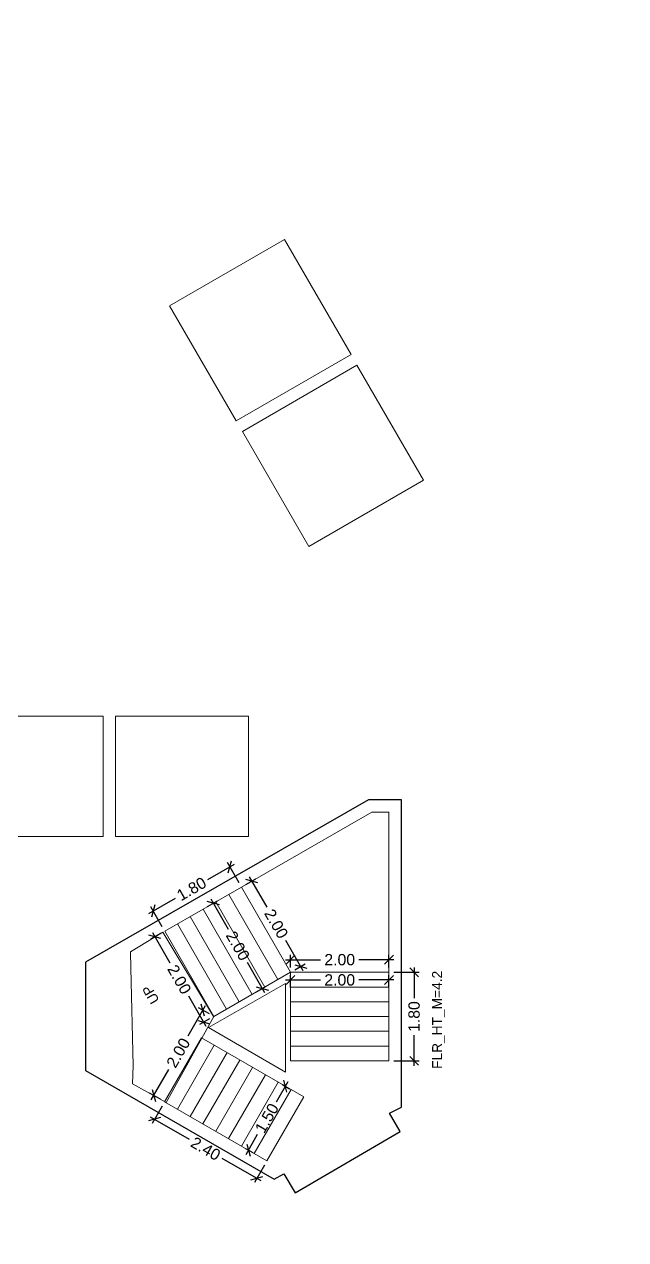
# Model space of a CAD drawing. Header units: metres. Extents: x 256329 to 886268, y -249371 to 355.
# Drawn here: x 284979.42 to 284991.64, y -630.33 to -605.62 of the extents above; entities that cross this region are included whole.
import ezdxf

# ---------------------------------------------------------------- set-up
doc = ezdxf.new("R2010")
doc.units = ezdxf.units.M
doc.header["$MEASUREMENT"] = 0
doc.header["$PDMODE"] = 35
doc.linetypes.add('CONTINOUS', pattern=[0])
doc.layers.get('0').update_dxf_attribs({"lineweight": 18})
doc.layers.get('Defpoints').update_dxf_attribs({"lineweight": 20})
doc.layers.add('A_TEXT', color=4, linetype='Continuous', lineweight=0, transparency=0.3)
for name, color, linetype, lineweight in [('BLK_1_FLR_-1_LIFT_11', 1, 'Continuous', 0), ('BLK_1_FLR_-1_LIFT_12', 1, 'Continuous', 0), ('BLK_1_FLR_-1_LIFT_7', 1, 'Continuous', 0), ('BLK_1_FLR_-1_LIFT_8', 1, 'Continuous', 0), ('BLK_1_FLR_-2_STAIR_3_FLIGHT_1', 7, 'Continuous', 0), ('BLK_1_FLR_-2_STAIR_3_FLIGHT_2', 7, 'Continuous', 0), ('BLK_1_FLR_-2_STAIR_3_FLIGHT_3', 7, 'Continuous', 0), ('BLK_1_FLR_-2_STAIR_3_LANDING_1', 7, 'Continuous', 0), ('BLK_1_FLR_-2_STAIR_3_LANDING_2', 7, 'Continuous', 0)]:
    doc.layers.add(name, color=color, linetype=linetype, lineweight=lineweight)
doc.layers.add('BLK_1_FLR_-2_STAIR_3', color=7, linetype='Continuous', plot=False)
doc.styles.add('Arial', font='arial.ttf')
doc.styles.get("Standard").update_dxf_attribs({"font": 'arial.ttf'})
doc.dimstyles.new('METRIC DIM', dxfattribs={"dimtxt": 0.23, "dimasz": 0.18, "dimexe": 0.1, "dimexo": 0.1, "dimgap": 0.09, "dimtad": 0, "dimzin": 0, "dimdsep": 46, "dimtxsty": 'Standard', "dimblk": 'OBLIQUE', "dimcen": 0, "dimdle": 0.1, "dimclrd": 147, "dimclre": 147, "dimclrt": 7, "dimadec": 0, "dimazin": 0, "dimtfac": 1, "dimtofl": 0, "dimtmove": 0, "dimatfit": 2, "dimfxl": 0.125, "dimtolj": 1, "dimtzin": 0, "dimarcsym": 0})

# ---------------------------------------------------------------- blocks, each defined once
blk = doc.blocks.new('_Oblique')
at = {"color": 0, "linetype": 'ByBlock', "lineweight": -2}
blk.add_line((-0.5, -0.5), (0.5, 0.5), dxfattribs=at)
blk = doc.blocks.new('*D846')
at = {"layer": 'BLK_1_FLR_-2_STAIR_3_FLIGHT_2', "color": 147, "lineweight": -2, "transparency": 16777216}
for p, q in [((284983.682636, -622.696681), (284983.1429, -623.006828)), ((284983.781202, -623.068923), (284983.546109, -622.659799)), ((284981.948544, -623.693136), (284982.48828, -623.38299)), ((284982.220519, -623.965732), (284981.985425, -623.556609))]:
    blk.add_line(p, q, dxfattribs=at)
at = {"layer": 'Defpoints', "color": 0, "linetype": 'CONTINOUS', "transparency": 16777216}
for p in [(284983.595931, -622.746504), (284983.831025, -623.155627, 0.042641), (284982.270341, -624.052437, 0.042641)]:
    blk.add_point(p, dxfattribs=at)
at = {"layer": 'BLK_1_FLR_-2_STAIR_3_FLIGHT_2', "color": 147, "linetype": 'CONTINOUS', "lineweight": -2, "transparency": 16777216, "xscale": 0.18, "yscale": 0.18, "zscale": 0.18}
for p, rotation in [((284983.595931, -622.746504), 29.88281300000001), ((284982.035248, -623.643314), 209.882813)]:
    blk.add_blockref('_Oblique', p, dxfattribs=dict(at, rotation=rotation))
at = {"layer": 'BLK_1_FLR_-2_STAIR_3_FLIGHT_2', "color": 7, "linetype": 'CONTINOUS', "transparency": 16777216, "insert": (284982.81559, -623.194909), "char_height": 0.23, "attachment_point": 5, "rotation": 29.8828126}
blk.add_mtext('\\A1;1.80', dxfattribs=at)
blk = doc.blocks.new('*D847')
at = {"layer": 'BLK_1_FLR_-2_STAIR_3_FLIGHT_3', "color": 147, "lineweight": -2, "transparency": 16777216}
for p, q in [((284987.340134, -624.789904), (284987.33991, -625.412404)), ((284986.928127, -624.889756), (284987.440098, -624.88994)), ((284987.339415, -626.789904), (284987.339639, -626.167404)), ((284986.92748, -626.689756), (284987.439451, -626.68994))]:
    blk.add_line(p, q, dxfattribs=at)
at = {"layer": 'Defpoints', "color": 0, "linetype": 'CONTINOUS', "transparency": 16777216}
for p in [(284986.828127, -624.88972, 0.042641), (284987.340098, -624.889904), (284986.82748, -626.68972, 0.042641)]:
    blk.add_point(p, dxfattribs=at)
at = {"layer": 'BLK_1_FLR_-2_STAIR_3_FLIGHT_3', "color": 147, "linetype": 'CONTINOUS', "lineweight": -2, "transparency": 16777216, "xscale": 0.18, "yscale": 0.18, "zscale": 0.18}
for p, rotation in [((284987.340098, -624.889904), 89.979403), ((284987.339451, -626.689904), 269.979403)]:
    blk.add_blockref('_Oblique', p, dxfattribs=dict(at, rotation=rotation))
at = {"layer": 'BLK_1_FLR_-2_STAIR_3_FLIGHT_3', "color": 7, "linetype": 'CONTINOUS', "transparency": 16777216, "insert": (284987.339775, -625.789904), "char_height": 0.23, "attachment_point": 5, "rotation": 89.9794033}
blk.add_mtext('\\A1;1.80', dxfattribs=at)
blk = doc.blocks.new('*D848')
at = {"layer": 'BLK_1_FLR_-2_STAIR_3_LANDING_1', "color": 147, "lineweight": -2, "transparency": 16777216}
for p, q in [((284983.095525, -625.5727), (284982.741381, -626.188626)), ((284983.180105, -625.736684), (284982.958987, -625.609546)), ((284981.998155, -627.481242), (284982.352299, -626.865316)), ((284982.182427, -627.471843), (284981.961309, -627.344705))]:
    blk.add_line(p, q, dxfattribs=at)
at = {"layer": 'Defpoints', "color": 0, "linetype": 'CONTINOUS', "transparency": 16777216}
for p in [(284983.045679, -625.659392), (284983.266797, -625.78653, 0.042641), (284982.269118, -627.521688, 0.042641)]:
    blk.add_point(p, dxfattribs=at)
at = {"layer": 'BLK_1_FLR_-2_STAIR_3_LANDING_1', "color": 147, "linetype": 'CONTINOUS', "lineweight": -2, "transparency": 16777216, "xscale": 0.18, "yscale": 0.18, "zscale": 0.18}
for p, rotation in [((284983.045679, -625.659392), 60.102044), ((284982.048001, -627.394551), 240.102044)]:
    blk.add_blockref('_Oblique', p, dxfattribs=dict(at, rotation=rotation))
at = {"layer": 'BLK_1_FLR_-2_STAIR_3_LANDING_1', "color": 7, "linetype": 'CONTINOUS', "transparency": 16777216, "insert": (284982.54684, -626.526971), "char_height": 0.23, "attachment_point": 5, "rotation": 60.1020442}
blk.add_mtext('\\A1;2.00', dxfattribs=at)
blk = doc.blocks.new('*D849')
at = {"layer": 'BLK_1_FLR_-2_STAIR_3_LANDING_1', "color": 147, "lineweight": -2, "transparency": 16777216}
for p, q in [((284982.183637, -624.10226), (284981.982918, -624.217598)), ((284982.0198, -624.081071), (284982.373399, -624.696425)), ((284983.1159, -625.988573), (284982.762302, -625.373218)), ((284983.180092, -625.836352), (284982.979373, -625.951691))]:
    blk.add_line(p, q, dxfattribs=at)
at = {"layer": 'Defpoints', "color": 0, "linetype": 'CONTINOUS', "transparency": 16777216}
for p in [(284982.270341, -624.052437, 0.042641), (284982.069622, -624.167775), (284983.266797, -625.78653, 0.042641)]:
    blk.add_point(p, dxfattribs=at)
at = {"layer": 'BLK_1_FLR_-2_STAIR_3_LANDING_1', "color": 147, "linetype": 'CONTINOUS', "lineweight": -2, "transparency": 16777216, "xscale": 0.18, "yscale": 0.18, "zscale": 0.18}
for p, rotation in [((284982.069622, -624.167775), 119.882813), ((284983.066078, -625.901868), 299.882813)]:
    blk.add_blockref('_Oblique', p, dxfattribs=dict(at, rotation=rotation))
at = {"layer": 'BLK_1_FLR_-2_STAIR_3_LANDING_1', "color": 7, "linetype": 'CONTINOUS', "transparency": 16777216, "insert": (284982.56785, -625.034822), "char_height": 0.23, "attachment_point": 5, "rotation": 299.8828126}
blk.add_mtext('\\A1;2.00', dxfattribs=at)
blk = doc.blocks.new('*D850')
at = {"layer": 'BLK_1_FLR_-2_STAIR_3_FLIGHT_1', "color": 147, "lineweight": -2, "transparency": 16777216}
for p, q in [((284984.772487, -627.119813), (284984.536478, -627.528772)), ((284984.664174, -627.172763), (284984.809115, -627.256409)), ((284983.923092, -628.591651), (284984.159102, -628.182692)), ((284983.914746, -628.471377), (284984.059688, -628.555023))]:
    blk.add_line(p, q, dxfattribs=at)
at = {"layer": 'Defpoints', "color": 0, "linetype": 'CONTINOUS', "transparency": 16777216}
for p in [(284984.577562, -627.12278, 0.042641), (284983.828134, -628.421393, 0.042641), (284983.973076, -628.505039)]:
    blk.add_point(p, dxfattribs=at)
at = {"layer": 'BLK_1_FLR_-2_STAIR_3_FLIGHT_1', "color": 147, "linetype": 'CONTINOUS', "lineweight": -2, "transparency": 16777216, "xscale": 0.18, "yscale": 0.18, "zscale": 0.18}
for p, rotation in [((284984.722503, -627.206425), 60.01084000000001), ((284983.973076, -628.505039), 240.01084)]:
    blk.add_blockref('_Oblique', p, dxfattribs=dict(at, rotation=rotation))
at = {"layer": 'BLK_1_FLR_-2_STAIR_3_FLIGHT_1', "color": 7, "linetype": 'CONTINOUS', "transparency": 16777216, "insert": (284984.34779, -627.855732), "char_height": 0.23, "attachment_point": 5, "rotation": 60.0108404}
blk.add_mtext('\\A1;1.50', dxfattribs=at)
blk = doc.blocks.new('*D851')
at = {"layer": 'BLK_1_FLR_-2_STAIR_3_LANDING_2', "color": 147, "lineweight": -2, "transparency": 16777216}
for p, q in [((284983.917729, -623.105804), (284984.125855, -622.98621)), ((284983.989328, -622.949328), (284984.342926, -623.564682)), ((284985.085428, -624.85683), (284984.731829, -624.241475)), ((284984.914184, -624.839897), (284985.12231, -624.720302))]:
    blk.add_line(p, q, dxfattribs=at)
at = {"layer": 'Defpoints', "color": 0, "linetype": 'CONTINOUS', "transparency": 16777216}
for p in [(284984.03915, -623.036033), (284983.831025, -623.155627, 0.042641), (284984.82748, -624.88972, 0.042641)]:
    blk.add_point(p, dxfattribs=at)
at = {"layer": 'BLK_1_FLR_-2_STAIR_3_LANDING_2', "color": 147, "linetype": 'CONTINOUS', "lineweight": -2, "transparency": 16777216, "xscale": 0.18, "yscale": 0.18, "zscale": 0.18}
for p, rotation in [((284984.03915, -623.036033), 119.882813), ((284985.035606, -624.770125), 299.882813)]:
    blk.add_blockref('_Oblique', p, dxfattribs=dict(at, rotation=rotation))
at = {"layer": 'BLK_1_FLR_-2_STAIR_3_LANDING_2', "color": 7, "linetype": 'CONTINOUS', "transparency": 16777216, "insert": (284984.537378, -623.903079), "char_height": 0.23, "attachment_point": 5, "rotation": 299.8828126}
blk.add_mtext('\\A1;2.00', dxfattribs=at)
blk = doc.blocks.new('*D852')
at = {"layer": 'BLK_1_FLR_-2_STAIR_3_LANDING_2', "color": 147, "lineweight": -2, "transparency": 16777216}
for p, q in [((284984.72748, -624.634069), (284985.437193, -624.634069)), ((284984.82748, -624.78972), (284984.82748, -624.534069)), ((284986.92748, -624.634069), (284986.217766, -624.634069)), ((284986.82748, -624.78972), (284986.82748, -624.534069))]:
    blk.add_line(p, q, dxfattribs=at)
at = {"layer": 'Defpoints', "color": 0, "linetype": 'CONTINOUS', "transparency": 16777216}
for p in [(284986.82748, -624.634069), (284984.82748, -624.88972, 0.042641), (284986.82748, -624.88972, 0.042641)]:
    blk.add_point(p, dxfattribs=at)
at = {"layer": 'BLK_1_FLR_-2_STAIR_3_LANDING_2', "color": 147, "linetype": 'CONTINOUS', "lineweight": -2, "transparency": 16777216, "xscale": 0.18, "yscale": 0.18, "zscale": 0.18, "rotation": 180}
blk.add_blockref('_Oblique', (284984.82748, -624.634069), dxfattribs=at)
at = {"layer": 'BLK_1_FLR_-2_STAIR_3_LANDING_2', "color": 147, "linetype": 'CONTINOUS', "lineweight": -2, "transparency": 16777216, "xscale": 0.18, "yscale": 0.18, "zscale": 0.18}
blk.add_blockref('_Oblique', (284986.82748, -624.634069), dxfattribs=at)
at = {"layer": 'BLK_1_FLR_-2_STAIR_3_LANDING_2', "color": 7, "linetype": 'CONTINOUS', "transparency": 16777216, "insert": (284985.82748, -624.634069), "char_height": 0.23, "attachment_point": 5}
blk.add_mtext('\\A1;2.00', dxfattribs=at)
blk = doc.blocks.new('*D853')
at = {"layer": 'BLK_1_FLR_-2_STAIR_3_FLIGHT_1', "color": 147, "lineweight": -2, "transparency": 16777216}
for p, q in [((284981.9771, -627.827634), (284982.765021, -628.282342)), ((284982.219135, -627.6083), (284982.013729, -627.96423)), ((284984.229012, -629.127208), (284983.441091, -628.6725)), ((284984.297823, -628.807907), (284984.092417, -629.163836))]:
    blk.add_line(p, q, dxfattribs=at)
at = {"layer": 'Defpoints', "color": 0, "linetype": 'CONTINOUS', "transparency": 16777216}
for p in [(284982.269118, -627.521688, 0.042641), (284984.347806, -628.721295, 0.042641), (284984.1424, -629.077224)]:
    blk.add_point(p, dxfattribs=at)
at = {"layer": 'BLK_1_FLR_-2_STAIR_3_FLIGHT_1', "color": 147, "linetype": 'CONTINOUS', "lineweight": -2, "transparency": 16777216, "xscale": 0.18, "yscale": 0.18, "zscale": 0.18}
for p, rotation in [((284982.063712, -627.877618), 150.01084), ((284984.1424, -629.077224), 330.01084)]:
    blk.add_blockref('_Oblique', p, dxfattribs=dict(at, rotation=rotation))
at = {"layer": 'BLK_1_FLR_-2_STAIR_3_FLIGHT_1', "color": 7, "linetype": 'CONTINOUS', "transparency": 16777216, "insert": (284983.103056, -628.477421), "char_height": 0.23, "attachment_point": 5, "rotation": 330.0108404}
blk.add_mtext('\\A1;2.40', dxfattribs=at)
blk = doc.blocks.new('*D896')
at = {"layer": 'BLK_1_FLR_-2_STAIR_3_FLIGHT_3', "color": 147, "lineweight": -2, "transparency": 16777216}
for p, q in [((284984.72748, -625.045673), (284985.437193, -625.045673)), ((284984.82748, -625.201323), (284984.82748, -624.945673)), ((284986.92748, -625.045673), (284986.217766, -625.045673)), ((284986.82748, -625.201323), (284986.82748, -624.945673))]:
    blk.add_line(p, q, dxfattribs=at)
at = {"layer": 'Defpoints', "color": 0, "linetype": 'CONTINOUS', "transparency": 16777216}
for p in [(284986.82748, -625.045673), (284984.82748, -625.301323, 0.042641), (284986.82748, -625.301323, 0.042641)]:
    blk.add_point(p, dxfattribs=at)
at = {"layer": 'BLK_1_FLR_-2_STAIR_3_FLIGHT_3', "color": 147, "linetype": 'CONTINOUS', "lineweight": -2, "transparency": 16777216, "xscale": 0.18, "yscale": 0.18, "zscale": 0.18, "rotation": 180}
blk.add_blockref('_Oblique', (284984.82748, -625.045673), dxfattribs=at)
at = {"layer": 'BLK_1_FLR_-2_STAIR_3_FLIGHT_3', "color": 147, "linetype": 'CONTINOUS', "lineweight": -2, "transparency": 16777216, "xscale": 0.18, "yscale": 0.18, "zscale": 0.18}
blk.add_blockref('_Oblique', (284986.82748, -625.045673), dxfattribs=at)
at = {"layer": 'BLK_1_FLR_-2_STAIR_3_FLIGHT_3', "color": 7, "linetype": 'CONTINOUS', "transparency": 16777216, "insert": (284985.82748, -625.045673), "char_height": 0.23, "attachment_point": 5}
blk.add_mtext('\\A1;2.00', dxfattribs=at)
blk = doc.blocks.new('*D897')
at = {"layer": 'BLK_1_FLR_-2_STAIR_3_FLIGHT_2', "color": 147, "lineweight": -2, "transparency": 16777216}
for p, q in [((284983.208986, -623.397733), (284983.562585, -624.013087)), ((284983.137388, -623.554209), (284983.345513, -623.434615)), ((284984.305087, -625.305235), (284983.951488, -624.68988)), ((284984.133843, -625.288302), (284984.341969, -625.168707))]:
    blk.add_line(p, q, dxfattribs=at)
at = {"layer": 'Defpoints', "color": 0, "linetype": 'CONTINOUS', "transparency": 16777216}
for p in [(284983.050683, -623.604032, 0.042641), (284983.258809, -623.484438), (284984.047138, -625.338125, 0.042641)]:
    blk.add_point(p, dxfattribs=at)
at = {"layer": 'BLK_1_FLR_-2_STAIR_3_FLIGHT_2', "color": 147, "linetype": 'CONTINOUS', "lineweight": -2, "transparency": 16777216, "xscale": 0.18, "yscale": 0.18, "zscale": 0.18}
for p, rotation in [((284983.258809, -623.484438), 119.882813), ((284984.255264, -625.21853), 299.882813)]:
    blk.add_blockref('_Oblique', p, dxfattribs=dict(at, rotation=rotation))
at = {"layer": 'BLK_1_FLR_-2_STAIR_3_FLIGHT_2', "color": 7, "linetype": 'CONTINOUS', "transparency": 16777216, "insert": (284983.757036, -624.351484), "char_height": 0.23, "attachment_point": 5, "rotation": 299.8828126}
blk.add_mtext('\\A1;2.00', dxfattribs=at)

msp = doc.modelspace()

# ---------------------------------------------------------------- linework, layer by layer
at = {"color": 5, "linetype": 'CONTINOUS'}
for points in [[(284984.72398, -625.117389), (284983.163297, -626.014198)], [(284984.72398, -626.917389), (284984.72398, -625.117389)], [(284984.72398, -626.917389), (284983.163297, -626.014198)]]:
    msp.add_lwpolyline(points, close=True, dxfattribs=at)
at = {"layer": 'BLK_1_FLR_-1_LIFT_11', "color": 1, "linetype": 'ByBlock', "lineweight": 9, "elevation": 0.042641}
msp.add_lwpolyline([(284986.058158, -612.330021), (284983.719823, -613.679906), (284982.369938, -611.341571), (284984.708273, -609.991686)], close=True, dxfattribs=at)
at = {"layer": 'BLK_1_FLR_-1_LIFT_12', "color": 2, "linetype": 'ByBlock', "lineweight": 9, "elevation": 0.124096}
msp.add_lwpolyline([(284985.201715, -616.230702), (284987.527919, -614.88782), (284986.178034, -612.549485), (284983.84927, -613.893845)], close=True, dxfattribs=at)
at = {"layer": 'BLK_1_FLR_-1_LIFT_7', "color": 1, "linetype": 'ByBlock', "lineweight": 9, "elevation": 0.042641}
msp.add_lwpolyline([(284981.271984, -619.680596), (284983.972597, -619.680596), (284983.972597, -622.129921), (284981.271984, -622.129921)], close=True, dxfattribs=at)
at = {"layer": 'BLK_1_FLR_-1_LIFT_8', "color": 1, "linetype": 'ByBlock', "lineweight": 9, "elevation": 0.042641}
msp.add_lwpolyline([(284978.622597, -619.681934), (284981.02321, -619.681934), (284981.02321, -622.131334), (284978.622597, -622.131334)], close=True, dxfattribs=at)
at = {"layer": 'BLK_1_FLR_-2_STAIR_3', "color": 7, "linetype": 'CONTINOUS'}
msp.add_lwpolyline([(284980.662488, -624.684189), (284980.662488, -626.886981), (284984.494702, -629.098544), (284984.690502, -628.985413), (284984.920263, -629.373938), (284987.058444, -628.128246), (284986.842053, -627.752372), (284987.08076, -627.632639), (284987.082324, -621.380896), (284986.411372, -621.380729)], close=True, dxfattribs=at)
at = {"layer": 'BLK_1_FLR_-2_STAIR_3_FLIGHT_1', "color": 3, "linetype": 'CONTINOUS'}
for p, q in [((284983.016879, -626.21959), (284982.269118, -627.521688)), ((284983.278382, -626.373026), (284982.528954, -627.671639)), ((284983.538218, -626.522976), (284982.78879, -627.82159)), ((284983.798054, -626.672927), (284983.048626, -627.971541)), ((284984.05789, -626.822878), (284983.308462, -628.121492)), ((284984.317726, -626.972829), (284983.568298, -628.271443)), ((284984.577562, -627.12278), (284983.828134, -628.421393)), ((284984.837398, -627.272731), (284984.08797, -628.571344)), ((284985.097234, -627.422681), (284984.347806, -628.721295))]:
    msp.add_line(p, q, dxfattribs=at)
at = {"layer": 'BLK_1_FLR_-2_STAIR_3_FLIGHT_1', "ltscale": 0.05}
msp.add_lwpolyline([(284983.016879, -626.21959), (284985.097234, -627.422681), (284984.347806, -628.721295), (284982.269118, -627.521688), (284983.016879, -626.21959)], dxfattribs=at)
at = {"layer": 'BLK_1_FLR_-2_STAIR_3_FLIGHT_2', "color": 3, "linetype": 'CONTINOUS'}
for p, q in [((284984.567366, -625.039188), (284983.570911, -623.305096)), ((284984.82748, -624.88972), (284983.831025, -623.155627)), ((284984.047138, -625.338125), (284983.050683, -623.604032)), ((284984.307252, -625.188656), (284983.310797, -623.454564)), ((284983.787024, -625.487593), (284982.790569, -623.7535)), ((284983.266797, -625.78653), (284982.270341, -624.052437)), ((284983.526911, -625.637061), (284982.530455, -623.902969))]:
    msp.add_line(p, q, dxfattribs=at)
at = {"layer": 'BLK_1_FLR_-2_STAIR_3_FLIGHT_2', "color": 7, "linetype": 'CONTINOUS'}
msp.add_lwpolyline([(284982.270341, -624.052437), (284983.831025, -623.155627), (284984.82748, -624.88972), (284983.266797, -625.78653), (284982.270341, -624.052437)], dxfattribs=at)
at = {"layer": 'BLK_1_FLR_-2_STAIR_3_FLIGHT_3', "color": 3, "linetype": 'CONTINOUS'}
for p, q in [((284984.82748, -624.88972), (284986.82748, -624.88972)), ((284984.82748, -625.18972), (284986.82748, -625.18972)), ((284984.82748, -625.48972), (284986.82748, -625.48972)), ((284984.82748, -625.78972), (284986.82748, -625.78972)), ((284984.82748, -626.08972), (284986.82748, -626.08972)), ((284984.82748, -626.38972), (284986.82748, -626.38972)), ((284984.82748, -626.68972), (284986.82748, -626.68972))]:
    msp.add_line(p, q, dxfattribs=at)
at = {"layer": 'BLK_1_FLR_-2_STAIR_3_FLIGHT_3', "color": 7, "linetype": 'CONTINOUS'}
msp.add_lwpolyline([(284984.82748, -626.68972), (284984.82748, -624.88972), (284986.82748, -624.88972), (284986.82748, -626.68972)], close=True, dxfattribs=at)
at = {"layer": 'BLK_1_FLR_-2_STAIR_3_LANDING_1', "color": 7, "linetype": 'CONTINOUS'}
msp.add_lwpolyline([(284983.266797, -625.78653), (284982.303318, -627.539159), (284981.614041, -627.16024), (284981.628335, -626.781447), (284981.628335, -626.781447), (284981.579636, -624.805886), (284981.579636, -624.805886), (284981.572597, -624.475337), (284982.23073, -624.076573), (284983.264723, -625.787783)], dxfattribs=at)
at = {"layer": 'BLK_1_FLR_-2_STAIR_3_LANDING_2', "color": 7, "linetype": 'CONTINOUS'}
msp.add_lwpolyline([(284984.82748, -624.88972), (284983.831025, -623.155627), (284986.478941, -621.634064), (284986.828941, -621.634152), (284986.82748, -624.88972), (284984.82748, -624.88972)], dxfattribs=at)

# ---------------------------------------------------------------- texts
at = {"layer": 'A_TEXT', "lineweight": 0, "insert": (284981.567368, -624.41125), "char_height": 0.2, "width": 2.485498, "attachment_point": 9, "rotation": 120.0054902, "style": 'Arial'}
msp.add_mtext('\\pxi2.2673,qc;UP', dxfattribs=at)
at = {"layer": 'BLK_1_FLR_-2_STAIR_3', "color": 7, "linetype": 'CONTINOUS', "insert": (284987.70524, -626.854256, -0.042641), "char_height": 0.2, "attachment_point": 1, "rotation": 90}
msp.add_mtext_dynamic_manual_height_columns('FLR_HT_M=4.2', width=2.272281, gutter_width=0.405, heights=[0.300679], dxfattribs=at)

# ---------------------------------------------------------------- dimensions: what is measured, and where the dimension line sits
at = {"layer": 'BLK_1_FLR_-2_STAIR_3_FLIGHT_1', "color": 2, "linetype": 'CONTINOUS'}
dim = msp.add_aligned_dim(p1=(284984.577562, -627.12278), p2=(284983.828134, -628.421393), distance=0.167346, dimstyle='METRIC DIM', override={"dimfxl": 0.18}, dxfattribs=at)
dim.commit()
dim.dimension.update_dxf_attribs({"geometry": '*D850', "text_midpoint": (284984.34779, -627.855732, -0.042641)})
at = {"layer": 'BLK_1_FLR_-2_STAIR_3_FLIGHT_1', "color": 1, "linetype": 'CONTINOUS'}
dim = msp.add_aligned_dim(p1=(284982.269118, -627.521688), p2=(284984.347806, -628.721295), distance=-0.410947, dimstyle='METRIC DIM', override={"dimfxl": 0.18}, dxfattribs=at)
dim.commit()
dim.dimension.update_dxf_attribs({"geometry": '*D853', "text_midpoint": (284983.103056, -628.477421, -0.042641)})
at = {"layer": 'BLK_1_FLR_-2_STAIR_3_FLIGHT_2', "color": 1, "linetype": 'CONTINOUS'}
dim = msp.add_aligned_dim(p1=(284982.270341, -624.052437), p2=(284983.831025, -623.155627), distance=0.471859, dimstyle='METRIC DIM', override={"dimfxl": 0.18}, dxfattribs=at)
dim.commit()
dim.dimension.update_dxf_attribs({"geometry": '*D846', "text_midpoint": (284982.81559, -623.194909, -0.042641)})
at = {"layer": 'BLK_1_FLR_-2_STAIR_3_FLIGHT_2', "color": 2, "linetype": 'CONTINOUS'}
dim = msp.add_aligned_dim(p1=(284984.047138, -625.338125), p2=(284983.050683, -623.604032), distance=-0.24004, dimstyle='METRIC DIM', override={"dimfxl": 0.18}, dxfattribs=at)
dim.commit()
dim.dimension.update_dxf_attribs({"geometry": '*D897', "text_midpoint": (284983.757036, -624.351484, -0.042641)})
at = {"layer": 'BLK_1_FLR_-2_STAIR_3_FLIGHT_3', "color": 1, "linetype": 'CONTINOUS'}
dim = msp.add_aligned_dim(p1=(284986.82748, -626.68972), p2=(284986.828127, -624.88972), distance=-0.511971, dimstyle='METRIC DIM', override={"dimfxl": 0.18}, dxfattribs=at)
dim.commit()
dim.dimension.update_dxf_attribs({"geometry": '*D847', "text_midpoint": (284987.339775, -625.789904, -0.042641)})
at = {"layer": 'BLK_1_FLR_-2_STAIR_3_FLIGHT_3', "color": 2, "linetype": 'CONTINOUS'}
dim = msp.add_aligned_dim(p1=(284984.82748, -625.301323), p2=(284986.82748, -625.301323), distance=0.25565, dimstyle='METRIC DIM', override={"dimfxl": 0.18}, dxfattribs=at)
dim.commit()
dim.dimension.update_dxf_attribs({"geometry": '*D896', "text_midpoint": (284985.82748, -625.045673, -0.042641)})
at = {"layer": 'BLK_1_FLR_-2_STAIR_3_LANDING_1', "color": 1, "linetype": 'CONTINOUS'}
dim = msp.add_aligned_dim(p1=(284983.266797, -625.78653), p2=(284982.270341, -624.052437), distance=0.231497, dimstyle='METRIC DIM', override={"dimfxl": 0.18}, dxfattribs=at)
dim.commit()
dim.dimension.update_dxf_attribs({"geometry": '*D849', "text_midpoint": (284982.56785, -625.034822, -0.042641)})
at = {"layer": 'BLK_1_FLR_-2_STAIR_3_LANDING_1', "color": 2, "linetype": 'CONTINOUS'}
dim = msp.add_aligned_dim(p1=(284982.269118, -627.521688), p2=(284983.266797, -625.78653), distance=0.255063, dimstyle='METRIC DIM', override={"dimfxl": 0.18}, dxfattribs=at)
dim.commit()
dim.dimension.update_dxf_attribs({"geometry": '*D848', "text_midpoint": (284982.54684, -626.526971, -0.042641)})
at = {"layer": 'BLK_1_FLR_-2_STAIR_3_LANDING_2', "color": 2, "linetype": 'CONTINOUS'}
dim = msp.add_aligned_dim(p1=(284984.82748, -624.88972), p2=(284983.831025, -623.155627), distance=-0.240039, dimstyle='METRIC DIM', override={"dimfxl": 0.18}, dxfattribs=at)
dim.commit()
dim.dimension.update_dxf_attribs({"geometry": '*D851', "text_midpoint": (284984.537378, -623.903079, -0.042641)})
at = {"layer": 'BLK_1_FLR_-2_STAIR_3_LANDING_2', "color": 1, "linetype": 'CONTINOUS'}
dim = msp.add_aligned_dim(p1=(284984.82748, -624.88972), p2=(284986.82748, -624.88972), distance=0.255651, dimstyle='METRIC DIM', override={"dimfxl": 0.18}, dxfattribs=at)
dim.commit()
dim.dimension.update_dxf_attribs({"geometry": '*D852', "text_midpoint": (284985.82748, -624.634069, -0.042641)})

doc.saveas('drawing.dxf')
